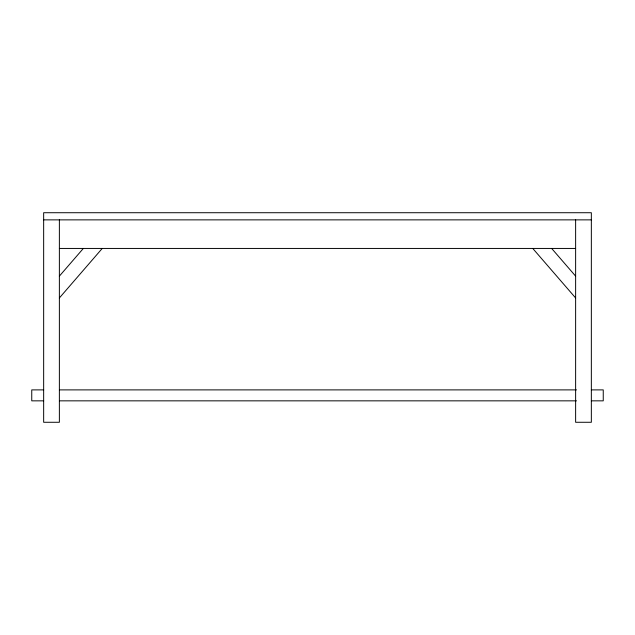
<?xml version="1.0" encoding="UTF-8"?>
<svg xmlns="http://www.w3.org/2000/svg" width="635" height="635" viewBox="0 0 635 635"><rect width="100%" height="100%" fill="white"/><g stroke="black" fill="none" stroke-linecap="round" stroke-linejoin="round"><path stroke-width="0.95" d="M59.372 276.138L83.344 248.444M59.372 297.974L102.235 248.444M43.656 219.869L591.344 219.869M59.372 248.444L575.628 248.444M43.656 389.89L31.75 389.89L31.75 400.844L43.656 400.844M59.531 389.89L576.461 389.89M591.344 389.89L603.25 389.89L603.25 400.844L591.344 400.844M59.531 400.844L576.461 400.844M551.656 248.444L575.628 276.138M532.765 248.444L575.628 297.974M575.628 219.869L575.628 422.275L591.344 422.275L591.344 212.725L43.656 212.725L43.656 422.275L59.372 422.275L59.372 219.869"/></g></svg>
